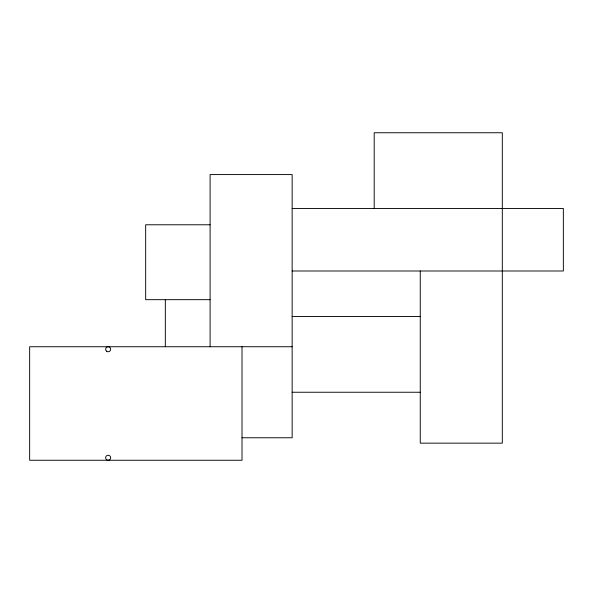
<?xml version="1.0" encoding="UTF-8"?>
<svg xmlns="http://www.w3.org/2000/svg" width="593" height="593" viewBox="0 0 593 593"><rect width="100%" height="100%" fill="white"/><g stroke="black" fill="none" stroke-linecap="round" stroke-linejoin="round"><path stroke-width="0.89" d="M292.149 208.462L563.35 208.462L563.35 270.994L292.149 270.994M210.1 224.777L145.663 224.777L145.663 299.673L210.1 299.673M292.149 316.543L420.259 316.543M292.149 346.735L29.65 346.735L29.65 460.25L242.011 460.25L242.011 346.735M292.149 392.247L420.259 392.247M242.011 437.767L292.149 437.767L292.149 174.572L210.1 174.572L210.1 346.735M420.259 270.994L420.259 443.156L502.308 443.156L502.308 132.75L374.198 132.75L374.198 208.462M165.328 299.673L165.328 346.735M106.488 459.627A2.513 2.513 0 0 0 110.617 458.226A2.513 2.513 0 0 0 107.34 455.35A2.513 2.513 0 0 0 106.488 459.627M106.488 351.145A2.513 2.513 0 0 0 110.617 349.744A2.513 2.513 0 0 0 107.34 346.868A2.513 2.513 0 0 0 106.488 351.145"/></g></svg>
